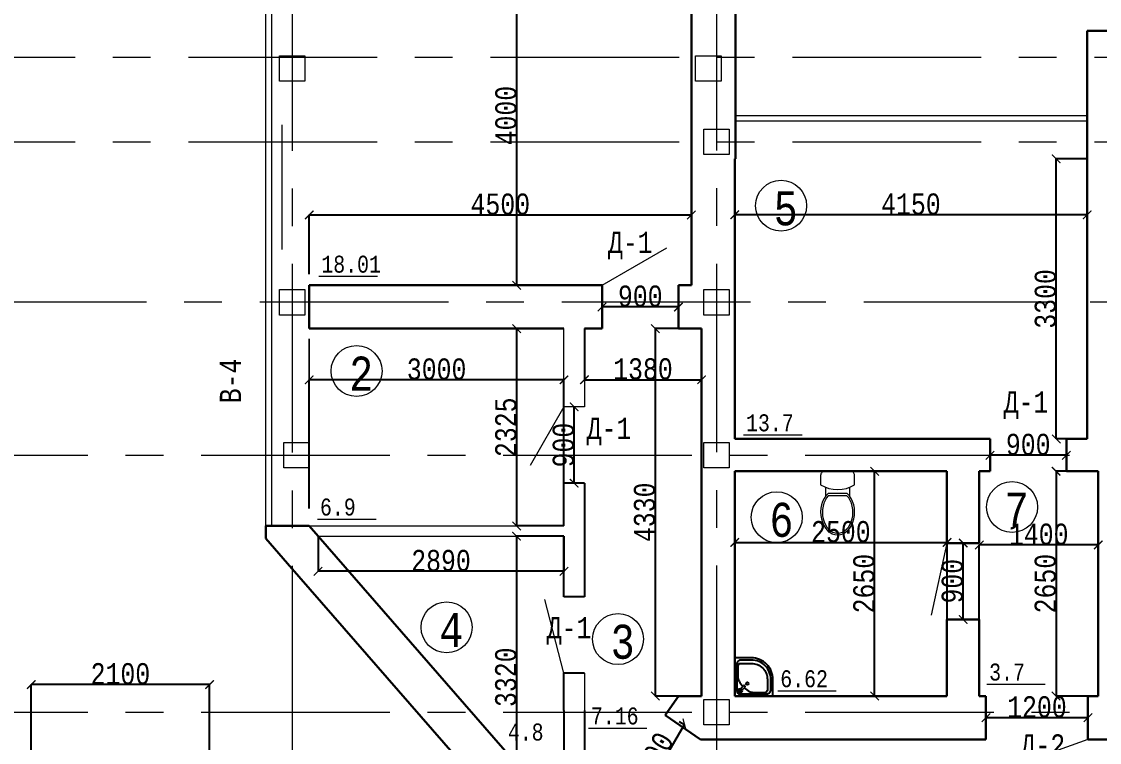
# Model space of a CAD drawing. Header units: millimetres. Extents: x -689206 to 4969298, y -1019800 to 703299.
# Drawn here: x 372481 to 385173, y -617760 to -609266 of the extents above; entities that cross this region are included whole.
import ezdxf

# ---------------------------------------------------------------- set-up
doc = ezdxf.new("R2010")
doc.units = ezdxf.units.MM
doc.linetypes.add('осеваяX2', pattern=[101.6, 63.5, -12.7, 12.7, -12.7])
for name, color, linetype in [('SANTEH', 7, 'Continuous'), ('Сантехника', 7, 'Continuous'), ('четотам', 7, 'Continuous')]:
    doc.layers.add(name, color=color, linetype=linetype)
for name, color, linetype, lineweight in [('WC', 170, 'Continuous', 9), ('несущие', 7, 'Continuous', 30), ('ОКНА', 250, 'Continuous', 20), ('ПЕРЕГОРОДКИ', 252, 'Continuous', 9), ('РАЗМЕРЫ', 7, 'Continuous', 9), ('Слой1', 7, 'Continuous', 30), ('стены', 7, 'Continuous', 20)]:
    doc.layers.add(name, color=color, linetype=linetype, lineweight=lineweight)
doc.styles.add('Аннотативный', font='isocteur.ttf', dxfattribs={"width": 0.7, "height": 250})
doc.dimstyles.new('Аннотативный', dxfattribs={"dimscale": 0, "dimtxt": 250, "dimasz": 100, "dimexe": 1.25, "dimexo": 0.625, "dimtad": 1, "dimdec": 0, "dimtxsty": 'Аннотативный', "dimblk": 'ARCHTICK', "dimcen": 2.5, "dimadec": 0, "dimazin": 0, "dimtfac": 1, "dimtdec": 0, "dimtmove": 0, "dimatfit": 3, "dimfxl": 1, "dimarcsym": 0})

# ---------------------------------------------------------------- blocks, each defined once
blk = doc.blocks.new('_ArchTick')
at = {"color": 0, "linetype": 'ByBlock', "const_width": 0.15}
blk.add_lwpolyline([(-0.5, -0.5), (0.5, 0.5)], dxfattribs=at)
blk = doc.blocks.new('*D3693')
at = {"layer": 'Defpoints', "color": 0, "lineweight": 9, "transparency": 16777216}
for p in [(384664, -610884), (385028, -610884), (385028, -614184)]:
    blk.add_point(p, dxfattribs=at)
at = {"layer": 'стены', "color": 0, "lineweight": -2, "transparency": 16777216}
for p, q in [((385027, -610884), (384662, -610884)), ((384664, -614184), (384664, -610884)), ((385027, -614184), (384662, -614184))]:
    blk.add_line(p, q, dxfattribs=at)
at = {"layer": 'стены', "color": 0, "lineweight": -2, "transparency": 16777216, "xscale": 100, "yscale": 100, "zscale": 100}
for p, rotation in [((384664, -610884), 90), ((384664, -614184), 270)]:
    blk.add_blockref('_ArchTick', p, dxfattribs=dict(at, rotation=rotation))
at = {"layer": 'стены', "color": 0, "lineweight": 5, "transparency": 16777216, "insert": (384538, -612534), "char_height": 250, "attachment_point": 5, "rotation": 90, "style": 'Аннотативный'}
blk.add_mtext('3300', dxfattribs=at)
blk = doc.blocks.new('*D3694')
at = {"layer": 'Defpoints', "color": 0, "lineweight": 0, "transparency": 16777216}
for p in [(380878, -610884), (385028, -610884), (380878, -611543)]:
    blk.add_point(p, dxfattribs=at)
at = {"layer": 'стены', "color": 0, "lineweight": -2, "transparency": 16777216}
for p, q in [((380878, -610884), (380878, -611545)), ((385028, -610884), (385028, -611545)), ((385028, -611543), (380878, -611543))]:
    blk.add_line(p, q, dxfattribs=at)
at = {"layer": 'стены', "color": 0, "lineweight": -2, "transparency": 16777216, "xscale": 100, "yscale": 100, "zscale": 100, "rotation": 180}
blk.add_blockref('_ArchTick', (380878, -611543), dxfattribs=at)
at = {"layer": 'стены', "color": 0, "lineweight": -2, "transparency": 16777216, "xscale": 100, "yscale": 100, "zscale": 100}
blk.add_blockref('_ArchTick', (385028, -611543), dxfattribs=at)
at = {"layer": 'стены', "color": 0, "lineweight": 5, "transparency": 16777216, "insert": (382953, -611418), "char_height": 250, "attachment_point": 5, "style": 'Аннотативный'}
blk.add_mtext('4150', dxfattribs=at)
blk = doc.blocks.new('*D3697')
at = {"layer": 'Defpoints', "color": 0, "lineweight": 0, "transparency": 16777216}
for p in [(383758, -615433), (383758, -616564), (385158, -616564)]:
    blk.add_point(p, dxfattribs=at)
at = {"layer": 'стены', "color": 0, "lineweight": -2, "transparency": 16777216}
for p, q in [((383758, -616563), (383758, -615432)), ((385158, -615433), (383758, -615433)), ((385158, -616563), (385158, -615432))]:
    blk.add_line(p, q, dxfattribs=at)
at = {"layer": 'стены', "color": 0, "lineweight": -2, "transparency": 16777216, "xscale": 100, "yscale": 100, "zscale": 100, "rotation": 180}
blk.add_blockref('_ArchTick', (383758, -615433), dxfattribs=at)
at = {"layer": 'стены', "color": 0, "lineweight": -2, "transparency": 16777216, "xscale": 100, "yscale": 100, "zscale": 100}
blk.add_blockref('_ArchTick', (385158, -615433), dxfattribs=at)
at = {"layer": 'стены', "color": 0, "lineweight": 5, "transparency": 16777216, "insert": (384458, -615308), "char_height": 250, "attachment_point": 5, "style": 'Аннотативный'}
blk.add_mtext('1400', dxfattribs=at)
blk = doc.blocks.new('*D3616')
at = {"layer": 'Defpoints', "color": 0, "lineweight": 0, "transparency": 16777216}
for p in [(378312, -608374), (378412, -608374), (378412, -612374)]:
    blk.add_point(p, dxfattribs=at)
at = {"layer": 'РАЗМЕРЫ', "color": 0, "lineweight": -2, "transparency": 16777216}
for p, q in [((378412, -608374), (378311, -608374)), ((378312, -612374), (378312, -608374)), ((378412, -612374), (378311, -612374))]:
    blk.add_line(p, q, dxfattribs=at)
at = {"layer": 'РАЗМЕРЫ', "color": 0, "lineweight": -2, "transparency": 16777216, "xscale": 100, "yscale": 100, "zscale": 100}
for p, rotation in [((378312, -608374), 90), ((378312, -612374), 270)]:
    blk.add_blockref('_ArchTick', p, dxfattribs=dict(at, rotation=rotation))
at = {"layer": 'РАЗМЕРЫ', "color": 0, "lineweight": 5, "transparency": 16777216, "insert": (378186, -610374), "char_height": 250, "attachment_point": 5, "rotation": 90, "style": 'Аннотативный'}
blk.add_mtext('4000', dxfattribs=at)
blk = doc.blocks.new('*D3617')
at = {"layer": 'Defpoints', "color": 0, "lineweight": 9, "transparency": 16777216}
for p in [(380368, -611545), (375868, -612242), (380368, -612374)]:
    blk.add_point(p, dxfattribs=at)
at = {"layer": 'РАЗМЕРЫ', "color": 0, "lineweight": -2, "transparency": 16777216}
for p, q in [((375868, -612242), (375868, -611543)), ((375868, -611545), (380368, -611545)), ((380368, -612373), (380368, -611543))]:
    blk.add_line(p, q, dxfattribs=at)
at = {"layer": 'РАЗМЕРЫ', "color": 0, "lineweight": -2, "transparency": 16777216, "xscale": 100, "yscale": 100, "zscale": 100, "rotation": 180}
blk.add_blockref('_ArchTick', (375868, -611545), dxfattribs=at)
at = {"layer": 'РАЗМЕРЫ', "color": 0, "lineweight": -2, "transparency": 16777216, "xscale": 100, "yscale": 100, "zscale": 100}
blk.add_blockref('_ArchTick', (380368, -611545), dxfattribs=at)
at = {"layer": 'РАЗМЕРЫ', "color": 0, "lineweight": 5, "transparency": 16777216, "insert": (378118, -611419), "char_height": 250, "attachment_point": 5, "style": 'Аннотативный'}
blk.add_mtext('4500', dxfattribs=at)
blk = doc.blocks.new('*D3608')
at = {"layer": 'Defpoints', "color": 0, "lineweight": 0, "transparency": 16777216}
for p in [(383378, -615403), (380878, -617213), (383378, -617213)]:
    blk.add_point(p, dxfattribs=at)
at = {"layer": 'ПЕРЕГОРОДКИ', "color": 0, "lineweight": -2, "transparency": 16777216}
for p, q in [((380878, -617212), (380878, -615402)), ((380878, -615403), (383378, -615403)), ((383378, -617212), (383378, -615402))]:
    blk.add_line(p, q, dxfattribs=at)
at = {"layer": 'ПЕРЕГОРОДКИ', "color": 0, "lineweight": -2, "transparency": 16777216, "xscale": 100, "yscale": 100, "zscale": 100, "rotation": 180}
blk.add_blockref('_ArchTick', (380878, -615403), dxfattribs=at)
at = {"layer": 'ПЕРЕГОРОДКИ', "color": 0, "lineweight": -2, "transparency": 16777216, "xscale": 100, "yscale": 100, "zscale": 100}
blk.add_blockref('_ArchTick', (383378, -615403), dxfattribs=at)
at = {"layer": 'ПЕРЕГОРОДКИ', "color": 0, "lineweight": 5, "transparency": 16777216, "insert": (382128, -615278), "char_height": 250, "attachment_point": 5, "style": 'Аннотативный'}
blk.add_mtext('2500', dxfattribs=at)
blk = doc.blocks.new('*D3635')
at = {"layer": 'Defpoints', "color": 0, "linetype": 'ByBlock', "lineweight": 0, "transparency": 16777216}
for p in [(383884, -614376), (383884, -614376), (384784, -614376)]:
    blk.add_point(p, dxfattribs=at)
at = {"layer": 'РАЗМЕРЫ', "color": 0, "linetype": 'ByBlock', "lineweight": -2, "transparency": 16777216}
for p, q in [((383884, -614375), (383884, -614374)), ((384784, -614376), (383884, -614376)), ((384784, -614375), (384784, -614374))]:
    blk.add_line(p, q, dxfattribs=at)
at = {"layer": 'РАЗМЕРЫ', "color": 0, "linetype": 'ByBlock', "lineweight": -2, "transparency": 16777216, "xscale": 100, "yscale": 100, "zscale": 100, "rotation": 180}
blk.add_blockref('_ArchTick', (383884, -614376), dxfattribs=at)
at = {"layer": 'РАЗМЕРЫ', "color": 0, "linetype": 'ByBlock', "lineweight": -2, "transparency": 16777216, "xscale": 100, "yscale": 100, "zscale": 100}
blk.add_blockref('_ArchTick', (384784, -614376), dxfattribs=at)
at = {"layer": 'РАЗМЕРЫ', "color": 0, "linetype": 'ByBlock', "lineweight": 5, "transparency": 16777216, "insert": (384334, -614250), "char_height": 250, "attachment_point": 5, "style": 'Аннотативный'}
blk.add_mtext('900', dxfattribs=at)
blk = doc.blocks.new('*D3636')
at = {"layer": 'Defpoints', "color": 0, "linetype": 'ByBlock', "lineweight": 0, "transparency": 16777216}
for p in [(383837, -617403), (383837, -617468), (385037, -617468)]:
    blk.add_point(p, dxfattribs=at)
at = {"layer": 'РАЗМЕРЫ', "color": 0, "linetype": 'ByBlock', "lineweight": -2, "transparency": 16777216}
for p, q in [((383837, -617404), (383837, -617469)), ((385037, -617468), (383837, -617468)), ((385037, -617467), (385037, -617467))]:
    blk.add_line(p, q, dxfattribs=at)
at = {"layer": 'РАЗМЕРЫ', "color": 0, "linetype": 'ByBlock', "lineweight": -2, "transparency": 16777216, "xscale": 100, "yscale": 100, "zscale": 100, "rotation": 180}
blk.add_blockref('_ArchTick', (383837, -617468), dxfattribs=at)
at = {"layer": 'РАЗМЕРЫ', "color": 0, "linetype": 'ByBlock', "lineweight": -2, "transparency": 16777216, "xscale": 100, "yscale": 100, "zscale": 100}
blk.add_blockref('_ArchTick', (385037, -617468), dxfattribs=at)
at = {"layer": 'РАЗМЕРЫ', "color": 0, "linetype": 'ByBlock', "lineweight": 5, "transparency": 16777216, "insert": (384437, -617342), "char_height": 250, "attachment_point": 5, "style": 'Аннотативный'}
blk.add_mtext('1200', dxfattribs=at)
blk = doc.blocks.new('*D3645')
at = {"layer": 'Defpoints', "color": 0, "linetype": 'ByBlock', "lineweight": 0, "transparency": 16777216}
for p in [(379316, -612629), (379316, -612629), (380216, -612629)]:
    blk.add_point(p, dxfattribs=at)
at = {"layer": 'РАЗМЕРЫ', "color": 0, "linetype": 'ByBlock', "lineweight": -2, "transparency": 16777216}
for p, q in [((379316, -612628), (379316, -612627)), ((380216, -612629), (379316, -612629)), ((380216, -612628), (380216, -612627))]:
    blk.add_line(p, q, dxfattribs=at)
at = {"layer": 'РАЗМЕРЫ', "color": 0, "linetype": 'ByBlock', "lineweight": -2, "transparency": 16777216, "xscale": 100, "yscale": 100, "zscale": 100, "rotation": 180}
blk.add_blockref('_ArchTick', (379316, -612629), dxfattribs=at)
at = {"layer": 'РАЗМЕРЫ', "color": 0, "linetype": 'ByBlock', "lineweight": -2, "transparency": 16777216, "xscale": 100, "yscale": 100, "zscale": 100}
blk.add_blockref('_ArchTick', (380216, -612629), dxfattribs=at)
at = {"layer": 'РАЗМЕРЫ', "color": 0, "linetype": 'ByBlock', "lineweight": 5, "transparency": 16777216, "insert": (379766, -612503), "char_height": 250, "attachment_point": 5, "style": 'Аннотативный'}
blk.add_mtext('900', dxfattribs=at)
blk = doc.blocks.new('*D3646')
at = {"layer": 'Defpoints', "color": 0, "linetype": 'ByBlock', "lineweight": 0, "transparency": 16777216}
for p in [(378988, -613806), (378988, -613806), (378988, -614706)]:
    blk.add_point(p, dxfattribs=at)
at = {"layer": 'РАЗМЕРЫ', "color": 0, "linetype": 'ByBlock', "lineweight": -2, "transparency": 16777216}
for p, q in [((378988, -613806), (378989, -613806)), ((378988, -614706), (378988, -613806)), ((378988, -614706), (378989, -614706))]:
    blk.add_line(p, q, dxfattribs=at)
at = {"layer": 'РАЗМЕРЫ', "color": 0, "linetype": 'ByBlock', "lineweight": -2, "transparency": 16777216, "xscale": 100, "yscale": 100, "zscale": 100}
for p, rotation in [((378988, -613806), 90), ((378988, -614706), 270)]:
    blk.add_blockref('_ArchTick', p, dxfattribs=dict(at, rotation=rotation))
at = {"layer": 'РАЗМЕРЫ', "color": 0, "linetype": 'ByBlock', "lineweight": 5, "transparency": 16777216, "insert": (378862, -614256), "char_height": 250, "attachment_point": 5, "rotation": 90, "style": 'Аннотативный'}
blk.add_mtext('900', dxfattribs=at)
blk = doc.blocks.new('*D3671')
at = {"layer": 'Defpoints', "color": 0, "linetype": 'ByBlock', "lineweight": 0, "transparency": 16777216}
for p in [(385158, -614564), (384662, -617213), (385158, -617213)]:
    blk.add_point(p, dxfattribs=at)
at = {"layer": 'РАЗМЕРЫ', "color": 0, "linetype": 'ByBlock', "lineweight": -2, "transparency": 16777216}
for p, q in [((385157, -614564), (384661, -614564)), ((384662, -614564), (384662, -617213)), ((385157, -617213), (384661, -617213))]:
    blk.add_line(p, q, dxfattribs=at)
at = {"layer": 'РАЗМЕРЫ', "color": 0, "linetype": 'ByBlock', "lineweight": -2, "transparency": 16777216, "xscale": 100, "yscale": 100, "zscale": 100}
for p, rotation in [((384662, -614564), 90), ((384662, -617213), 270)]:
    blk.add_blockref('_ArchTick', p, dxfattribs=dict(at, rotation=rotation))
at = {"layer": 'РАЗМЕРЫ', "color": 0, "linetype": 'ByBlock', "lineweight": 5, "transparency": 16777216, "insert": (384537, -615888), "char_height": 250, "attachment_point": 5, "rotation": 90, "style": 'Аннотативный'}
blk.add_mtext('2650', dxfattribs=at)
blk = doc.blocks.new('*D3603')
at = {"layer": 'Defpoints', "color": 0, "linetype": 'ByBlock', "lineweight": 0, "transparency": 16777216}
for p in [(383568, -615410), (383568, -615410), (383568, -616310)]:
    blk.add_point(p, dxfattribs=at)
at = {"layer": 'РАЗМЕРЫ', "color": 0, "linetype": 'ByBlock', "lineweight": -2, "transparency": 16777216}
for p, q in [((383568, -616310), (383568, -615410)), ((383569, -615410), (383569, -615410)), ((383569, -616310), (383569, -616310))]:
    blk.add_line(p, q, dxfattribs=at)
at = {"layer": 'РАЗМЕРЫ', "color": 0, "linetype": 'ByBlock', "lineweight": -2, "transparency": 16777216, "xscale": 100, "yscale": 100, "zscale": 100}
for p, rotation in [((383568, -615410), 90), ((383568, -616310), 270)]:
    blk.add_blockref('_ArchTick', p, dxfattribs=dict(at, rotation=rotation))
at = {"layer": 'РАЗМЕРЫ', "color": 0, "linetype": 'ByBlock', "lineweight": 5, "transparency": 16777216, "insert": (383442, -615860), "char_height": 250, "attachment_point": 5, "rotation": 90, "style": 'Аннотативный'}
blk.add_mtext('900', dxfattribs=at)
blk = doc.blocks.new('*D3604')
at = {"layer": 'Defpoints', "color": 0, "linetype": 'ByBlock', "lineweight": 0, "transparency": 16777216}
for p in [(378311, -612884), (378868, -612884), (378868, -615209)]:
    blk.add_point(p, dxfattribs=at)
at = {"layer": 'РАЗМЕРЫ', "color": 0, "linetype": 'ByBlock', "lineweight": -2, "transparency": 16777216}
for p, q in [((378867, -612884), (378309, -612884)), ((378311, -615209), (378311, -612884)), ((378867, -615209), (378309, -615209))]:
    blk.add_line(p, q, dxfattribs=at)
at = {"layer": 'РАЗМЕРЫ', "color": 0, "linetype": 'ByBlock', "lineweight": -2, "transparency": 16777216, "xscale": 100, "yscale": 100, "zscale": 100}
for p, rotation in [((378311, -612884), 90), ((378311, -615209), 270)]:
    blk.add_blockref('_ArchTick', p, dxfattribs=dict(at, rotation=rotation))
at = {"layer": 'РАЗМЕРЫ', "color": 0, "linetype": 'ByBlock', "lineweight": 5, "transparency": 16777216, "insert": (378185, -614046), "char_height": 250, "attachment_point": 5, "rotation": 90, "style": 'Аннотативный'}
blk.add_mtext('2325', dxfattribs=at)
blk = doc.blocks.new('*D3605')
at = {"layer": 'Defpoints', "color": 0, "linetype": 'ByBlock', "lineweight": 0, "transparency": 16777216}
for p in [(378868, -615329), (378309, -618653), (378868, -618653)]:
    blk.add_point(p, dxfattribs=at)
at = {"layer": 'РАЗМЕРЫ', "color": 0, "linetype": 'ByBlock', "lineweight": -2, "transparency": 16777216}
for p, q in [((378867, -615329), (378308, -615329)), ((378309, -615329), (378309, -618653)), ((378867, -618653), (378308, -618653))]:
    blk.add_line(p, q, dxfattribs=at)
at = {"layer": 'РАЗМЕРЫ', "color": 0, "linetype": 'ByBlock', "lineweight": -2, "transparency": 16777216, "xscale": 100, "yscale": 100, "zscale": 100}
for p, rotation in [((378309, -615329), 90), ((378309, -618653), 270)]:
    blk.add_blockref('_ArchTick', p, dxfattribs=dict(at, rotation=rotation))
at = {"layer": 'РАЗМЕРЫ', "color": 0, "linetype": 'ByBlock', "lineweight": 5, "transparency": 16777216, "insert": (378184, -616991), "char_height": 250, "attachment_point": 5, "rotation": 90, "style": 'Аннотативный'}
blk.add_mtext('3320', dxfattribs=at)
blk = doc.blocks.new('*D3606')
at = {"layer": 'Defpoints', "color": 0, "linetype": 'ByBlock', "lineweight": 0, "transparency": 16777216}
for p in [(375972, -615329), (378868, -615329), (375972, -615743)]:
    blk.add_point(p, dxfattribs=at)
at = {"layer": 'РАЗМЕРЫ', "color": 0, "linetype": 'ByBlock', "lineweight": -2, "transparency": 16777216}
for p, q in [((375972, -615329), (375972, -615745)), ((378868, -615329), (378868, -615745)), ((378868, -615743), (375972, -615743))]:
    blk.add_line(p, q, dxfattribs=at)
at = {"layer": 'РАЗМЕРЫ', "color": 0, "linetype": 'ByBlock', "lineweight": -2, "transparency": 16777216, "xscale": 100, "yscale": 100, "zscale": 100, "rotation": 180}
blk.add_blockref('_ArchTick', (375972, -615743), dxfattribs=at)
at = {"layer": 'РАЗМЕРЫ', "color": 0, "linetype": 'ByBlock', "lineweight": -2, "transparency": 16777216, "xscale": 100, "yscale": 100, "zscale": 100}
blk.add_blockref('_ArchTick', (378868, -615743), dxfattribs=at)
at = {"layer": 'РАЗМЕРЫ', "color": 0, "linetype": 'ByBlock', "lineweight": 5, "transparency": 16777216, "insert": (377420, -615618), "char_height": 250, "attachment_point": 5, "style": 'Аннотативный'}
blk.add_mtext('2890', dxfattribs=at)
blk = doc.blocks.new('*D3659')
at = {"layer": 'Defpoints', "color": 0, "linetype": 'ByBlock', "lineweight": 9, "transparency": 16777216}
for p in [(375868, -613487), (375868, -615004), (378868, -615209)]:
    blk.add_point(p, dxfattribs=at)
at = {"layer": 'РАЗМЕРЫ', "color": 0, "linetype": 'ByBlock', "lineweight": -2, "transparency": 16777216}
for p, q in [((375868, -615003), (375868, -613486)), ((378868, -613487), (375868, -613487)), ((378868, -615208), (378868, -613486))]:
    blk.add_line(p, q, dxfattribs=at)
at = {"layer": 'РАЗМЕРЫ', "color": 0, "linetype": 'ByBlock', "lineweight": -2, "transparency": 16777216, "xscale": 100, "yscale": 100, "zscale": 100, "rotation": 180}
blk.add_blockref('_ArchTick', (375868, -613487), dxfattribs=at)
at = {"layer": 'РАЗМЕРЫ', "color": 0, "linetype": 'ByBlock', "lineweight": -2, "transparency": 16777216, "xscale": 100, "yscale": 100, "zscale": 100}
blk.add_blockref('_ArchTick', (378868, -613487), dxfattribs=at)
at = {"layer": 'РАЗМЕРЫ', "color": 0, "linetype": 'ByBlock', "lineweight": 5, "transparency": 16777216, "insert": (377368, -613362), "char_height": 250, "attachment_point": 5, "style": 'Аннотативный'}
blk.add_mtext('3000', dxfattribs=at)
blk = doc.blocks.new('*D3660')
at = {"layer": 'Defpoints', "color": 0, "linetype": 'ByBlock', "lineweight": 0, "transparency": 16777216}
for p in [(379108, -612884), (380488, -612884), (380488, -613486)]:
    blk.add_point(p, dxfattribs=at)
at = {"layer": 'РАЗМЕРЫ', "color": 0, "linetype": 'ByBlock', "lineweight": -2, "transparency": 16777216}
for p, q in [((379108, -612884), (379108, -613487)), ((380488, -612884), (380488, -613487)), ((379108, -613486), (380488, -613486))]:
    blk.add_line(p, q, dxfattribs=at)
at = {"layer": 'РАЗМЕРЫ', "color": 0, "linetype": 'ByBlock', "lineweight": -2, "transparency": 16777216, "xscale": 100, "yscale": 100, "zscale": 100, "rotation": 180}
blk.add_blockref('_ArchTick', (379108, -613486), dxfattribs=at)
at = {"layer": 'РАЗМЕРЫ', "color": 0, "linetype": 'ByBlock', "lineweight": -2, "transparency": 16777216, "xscale": 100, "yscale": 100, "zscale": 100}
blk.add_blockref('_ArchTick', (380488, -613486), dxfattribs=at)
at = {"layer": 'РАЗМЕРЫ', "color": 0, "linetype": 'ByBlock', "lineweight": 5, "transparency": 16777216, "insert": (379798, -613360), "char_height": 250, "attachment_point": 5, "style": 'Аннотативный'}
blk.add_mtext('1380', dxfattribs=at)
blk = doc.blocks.new('*D3661')
at = {"layer": 'Defpoints', "color": 0, "linetype": 'ByBlock', "lineweight": 0, "transparency": 16777216}
for p in [(379944, -612884), (380488, -612884), (380488, -617213)]:
    blk.add_point(p, dxfattribs=at)
at = {"layer": 'РАЗМЕРЫ', "color": 0, "linetype": 'ByBlock', "lineweight": -2, "transparency": 16777216}
for p, q in [((380487, -612884), (379943, -612884)), ((379944, -617213), (379944, -612884)), ((380487, -617213), (379943, -617213))]:
    blk.add_line(p, q, dxfattribs=at)
at = {"layer": 'РАЗМЕРЫ', "color": 0, "linetype": 'ByBlock', "lineweight": -2, "transparency": 16777216, "xscale": 100, "yscale": 100, "zscale": 100}
for p, rotation in [((379944, -612884), 90), ((379944, -617213), 270)]:
    blk.add_blockref('_ArchTick', p, dxfattribs=dict(at, rotation=rotation))
at = {"layer": 'РАЗМЕРЫ', "color": 0, "linetype": 'ByBlock', "lineweight": 5, "transparency": 16777216, "insert": (379818, -615048), "char_height": 250, "attachment_point": 5, "rotation": 90, "style": 'Аннотативный'}
blk.add_mtext('4330', dxfattribs=at)
blk = doc.blocks.new('*D3754')
at = {"layer": 'Defpoints', "color": 0, "linetype": 'ByBlock', "lineweight": 0, "ltscale": 35, "transparency": 16777216}
for p in [(380226, -617511), (380287, -617547), (379655, -618500)]:
    blk.add_point(p, dxfattribs=at)
at = {"layer": 'РАЗМЕРЫ', "color": 0, "linetype": 'ByBlock', "lineweight": -2, "ltscale": 35, "transparency": 16777216}
for p, q in [((379716, -618535), (380287, -617547)), ((380226, -617512), (380288, -617548)), ((379655, -618500), (379718, -618536))]:
    blk.add_line(p, q, dxfattribs=at)
at = {"layer": 'РАЗМЕРЫ', "color": 0, "linetype": 'ByBlock', "lineweight": -2, "ltscale": 35, "transparency": 16777216, "xscale": 100, "yscale": 100, "zscale": 100}
for p, rotation in [((380287, -617547), 59.99999999999688), ((379716, -618535), 239.9999999999969)]:
    blk.add_blockref('_ArchTick', p, dxfattribs=dict(at, rotation=rotation))
at = {"layer": 'РАЗМЕРЫ', "color": 0, "linetype": 'ByBlock', "lineweight": 5, "ltscale": 35, "transparency": 16777216, "insert": (379893, -617978), "char_height": 250, "attachment_point": 5, "rotation": 60, "style": 'Аннотативный'}
blk.add_mtext('1200', dxfattribs=at)
blk = doc.blocks.new('*D3786')
at = {"layer": 'Defpoints', "color": 0, "lineweight": 0, "ltscale": 35, "transparency": 16777216}
for p in [(372595, -617078), (372595, -619076), (374695, -619076)]:
    blk.add_point(p, dxfattribs=at)
at = {"layer": 'РАЗМЕРЫ', "color": 0, "lineweight": -2, "ltscale": 35, "transparency": 16777216}
for p, q in [((372595, -619075), (372595, -617077)), ((374695, -617078), (372595, -617078)), ((374695, -619075), (374695, -617077))]:
    blk.add_line(p, q, dxfattribs=at)
at = {"layer": 'РАЗМЕРЫ', "color": 0, "lineweight": -2, "ltscale": 35, "transparency": 16777216, "xscale": 100, "yscale": 100, "zscale": 100, "rotation": 180}
blk.add_blockref('_ArchTick', (372595, -617078), dxfattribs=at)
at = {"layer": 'РАЗМЕРЫ', "color": 0, "lineweight": -2, "ltscale": 35, "transparency": 16777216, "xscale": 100, "yscale": 100, "zscale": 100}
blk.add_blockref('_ArchTick', (374695, -617078), dxfattribs=at)
at = {"layer": 'РАЗМЕРЫ', "color": 0, "lineweight": 0, "ltscale": 35, "transparency": 16777216, "insert": (373645, -616952), "char_height": 250, "attachment_point": 5, "style": 'Аннотативный'}
blk.add_mtext('2100', dxfattribs=at)
blk = doc.blocks.new('unitaz')
at = {"ltscale": 150}
for p, q in [((296, 142), (190, 142)), ((293, -140), (191, -140))]:
    blk.add_line(p, q, dxfattribs=at)
for p, q in [((263, 113), (263, -113)), ((289, 110), (289, -110))]:
    blk.add_line(p, q)
blk.add_lwpolyline([(161, 200), (50, 200, 0.414214), (0, 150), (0, -150, 0.414214), (50, -200), (161, -200)], format="xyb", dxfattribs=at)
blk.add_arc((-169, 0), 386, 328.7677, 31.2026, dxfattribs=at)
for major_axis, ratio, start_param, end_param in [((266, 0), 0.753407, 3.739816, 8.826911), ((245, 0), 0.734694, 3.796966, 8.769752)]:
    blk.add_ellipse((484, 0), major_axis=major_axis, ratio=ratio, start_param=start_param, end_param=end_param, dxfattribs=at)
blk = doc.blocks.new('*D5839')
at = {"layer": 'Defpoints', "color": 0, "lineweight": 5, "ltscale": 35, "transparency": 16777216}
for p in [(382526, -614564), (383378, -614564), (383378, -617213)]:
    blk.add_point(p, dxfattribs=at)
at = {"layer": 'РАЗМЕРЫ', "color": 0, "lineweight": -2, "ltscale": 35, "transparency": 16777216}
for p, q in [((383377, -614564), (382525, -614564)), ((382526, -617213), (382526, -614564)), ((383377, -617213), (382525, -617213))]:
    blk.add_line(p, q, dxfattribs=at)
at = {"layer": 'РАЗМЕРЫ', "color": 0, "lineweight": -2, "ltscale": 35, "transparency": 16777216, "xscale": 100, "yscale": 100, "zscale": 100}
for p, rotation in [((382526, -614564), 90), ((382526, -617213), 270)]:
    blk.add_blockref('_ArchTick', p, dxfattribs=dict(at, rotation=rotation))
at = {"layer": 'РАЗМЕРЫ', "color": 0, "lineweight": 5, "ltscale": 35, "transparency": 16777216, "insert": (382401, -615888), "char_height": 250, "attachment_point": 5, "rotation": 90, "style": 'Аннотативный'}
blk.add_mtext('2650', dxfattribs=at)
blk = doc.blocks.new('s_23')
at = {"layer": 'SANTEH'}
for p, q in [((-122, 118), (-120, 120)), ((-86, 68), (-122, 104)), ((-118, 122), (-120, 120)), ((-68, 86), (-104, 122)), ((-56, 38), (-57, 39)), ((-42, 38), (-40, 40)), ((-38, 42), (-40, 40)), ((-38, 56), (-39, 57))]:
    blk.add_line(p, q, dxfattribs=at)
for points in [[(0, 0), (0, 450), (-197, 450, 0.414214), (-450, 197), (-450, 0)], [(-425, 75, 0.414214), (-375, 25), (-60, 25, 0.414214), (-25, 60), (-25, 375, 0.414214), (-75, 425), (-197, 425, 0.414214), (-425, 197)]]:
    blk.add_lwpolyline(points, format="xyb", close=True, dxfattribs=at)
blk.add_lwpolyline([(-175, 53, -0.127167), (-224, 40), (-350, 40, -0.414214), (-385, 75), (-385, 196, -0.414214), (-196, 385), (-75, 385, -0.414214), (-40, 350), (-40, 224, -0.127167), (-53, 175)], format="xyb", dxfattribs=at)
for centre, radius in [((-148, 148), 14), ((-63, 63), 24), ((-63, 63), 14)]:
    blk.add_circle(centre, radius, dxfattribs=at)
for centre, radius, start, end in [((-328, 328), 315, 317.3246, 331.011), ((-328, 328), 315, 298.989, 312.6754), ((-115, 111), 10, 135, 225), ((-111, 115), 10, 45, 135), ((-49, 45), 10, 225, 315), ((-45, 49), 10, 315, 45)]:
    blk.add_arc(centre, radius, start, end, dxfattribs=at)

msp = doc.modelspace()

# ---------------------------------------------------------------- linework, layer by layer
at = {"layer": 'несущие', "color": 0}
for p, q in [((383377.9, -616563.6), (383377.9, -617213.1)), ((383757.9, -616563.6), (383757.9, -617213.1)), ((385157.9, -616563.6), (385157.9, -617213.1)), ((380392.5, -617213.1), (380487.9, -617213.1)), ((380877.9, -617213.1), (383377.9, -617213.1)), ((383757.9, -617213.1), (383836.7, -617213.1)), ((383836.7, -617213.1), (383836.7, -617723.1)), ((385036.7, -617213.1), (385157.9, -617213.1)), ((380475.2, -617723.1), (383836.7, -617723.1)), ((385036.7, -617723.1), (385666.4, -617723.1))]:
    msp.add_line(p, q, dxfattribs=at)
at = {"layer": 'ОКНА', "color": 0, "lineweight": 13}
msp.add_line((375867.9, -613004), (375867.9, -614174), dxfattribs=at)
at = {"layer": 'РАЗМЕРЫ', "linetype": 'осеваяX2', "lineweight": 5, "ltscale": 35}
for p, q in [((380664, -605006.7), (380664, -654848)), ((423735.2, -612573.6), (356665.2, -612573.6))]:
    msp.add_line(p, q, dxfattribs=at)
at = {"layer": 'РАЗМЕРЫ', "lineweight": 13}
for p, q in [((375357.9, -611893.1), (375357.9, -607865.7)), ((375426.3, -615208.7), (375426.3, -607935.7)), ((375547.9, -611953.1), (375547.9, -610482.6)), ((380885.9, -610373.7), (385027.9, -610373.7)), ((380885.9, -610435.1), (385027.9, -610435.1)), ((375357.9, -615208.7), (375357.9, -611893.1))]:
    msp.add_line(p, q, dxfattribs=at)
at = {"layer": 'РАЗМЕРЫ'}
for p, q in [((375981.7, -612267.2), (376670.9, -612267.2)), ((375867.9, -614073.6), (375867.9, -613004)), ((380982.2, -614136.5), (381671.4, -614136.5)), ((375965.8, -615128.7), (376655, -615128.7)), ((383845, -617072.9), (384534.2, -617072.9)), ((381385.5, -617151.8), (382074.7, -617151.8)), ((379155.8, -617590.4), (379845, -617590.4))]:
    msp.add_line(p, q, dxfattribs=at)
at = {"layer": 'РАЗМЕРЫ', "lineweight": 30}
for p, q in [((375357.9, -615357.6), (375357.9, -615208.7)), ((375612.9, -615650.4), (375357.9, -615357.6))]:
    msp.add_line(p, q, dxfattribs=at)
at = {"layer": 'РАЗМЕРЫ', "linetype": 'ByBlock', "lineweight": 13}
for p, q in [((375867.9, -615208.7), (378867.9, -615208.7)), ((375972.4, -615328.7), (378867.9, -615328.7))]:
    msp.add_line(p, q, dxfattribs=at)
at = {"layer": 'РАЗМЕРЫ', "linetype": 'ByBlock', "lineweight": 30, "ltscale": 35}
for p, q in [((375972.4, -615328.7), (375867.9, -615208.7)), ((380060.6, -617437), (380215, -617213.1)), ((380215, -617213.1), (380392.5, -617213.1)), ((380475.2, -617723.1), (380060.6, -617437))]:
    msp.add_line(p, q, dxfattribs=at)
at = {"layer": 'РАЗМЕРЫ', "linetype": 'ByBlock', "lineweight": 9}
for p, q in [((383377.9, -615410.3), (383190.3, -616258.2)), ((378867.9, -616945.1), (378642.2, -616074.9))]:
    msp.add_line(p, q, dxfattribs=at)
at = {"layer": 'РАЗМЕРЫ', "linetype": 'ByBlock', "lineweight": 30}
for p, q in [((383757.9, -615410.3), (383377.9, -615410.3)), ((383377.9, -616310.3), (383757.9, -616310.3))]:
    msp.add_line(p, q, dxfattribs=at)
at = {"layer": 'РАЗМЕРЫ', "linetype": 'ByBlock', "lineweight": 25}
for p, q in [((379107.9, -616045.1), (378867.9, -616045.1)), ((379107.9, -616945.1), (378867.9, -616945.1))]:
    msp.add_line(p, q, dxfattribs=at)
at = {"layer": 'Слой1', "lineweight": 30}
msp.add_line((375357.9, -615208.7), (375867.9, -615208.7), dxfattribs=at)
at = {"layer": 'стены', "linetype": 'осеваяX2', "lineweight": 5, "ltscale": 35}
for p, q in [((375667.9, -605010.3), (375667.9, -654848)), ((356665.2, -609683.6), (423867.9, -609683.6)), ((356665.2, -610683.6), (423867.9, -610683.6)), ((356815.2, -614375.7), (423867.9, -614375.7)), ((356815.2, -617403.1), (423867.9, -617403.1))]:
    msp.add_line(p, q, dxfattribs=at)
at = {"layer": 'стены', "lineweight": 30}
for p, q in [((380367.9, -607865.7), (380367.9, -612373.6)), ((380885.9, -607865.7), (380885.9, -610883.6)), ((385027.9, -609373.6), (385027.9, -610883.6)), ((385027.9, -609373.6), (385537.9, -609373.6)), ((380877.9, -614183.6), (380877.9, -610883.6)), ((385027.9, -610883.6), (385027.9, -614183.6)), ((379316, -612373.6), (375867.9, -612373.6)), ((375867.9, -612883.6), (375867.9, -612373.6)), ((379316, -612883.6), (379316, -612373.6)), ((380367.9, -612373.6), (380216, -612373.6)), ((380216, -612883.6), (380216, -612373.6)), ((375867.9, -612883.6), (378867.9, -612883.6)), ((379316, -612883.6), (379107.9, -612883.6)), ((380487.9, -612883.6), (380216, -612883.6)), ((380487.9, -617213.1), (380487.9, -612883.6)), ((383884.4, -614183.6), (380877.9, -614183.6)), ((383884.4, -614563.6), (383884.4, -614183.6)), ((384877.9, -614183.6), (384784.4, -614183.6)), ((384784.4, -614183.6), (384784.4, -614563.6)), ((384877.9, -614183.6), (385027.9, -614183.6)), ((380877.9, -617213.1), (380877.9, -614563.6)), ((383377.9, -614563.6), (380877.9, -614563.6)), ((380877.9, -614563.6), (383005.9, -614563.6)), ((383377.9, -615410.3), (383377.9, -614563.6)), ((383884.4, -614563.6), (383757.9, -614563.6)), ((383757.9, -615410.3), (383757.9, -614563.6)), ((383757.9, -614563.6), (383757.9, -615410.3)), ((383757.9, -614563.6), (383884.4, -614563.6)), ((385157.9, -614563.6), (384784.4, -614563.6)), ((384784.4, -614563.6), (385157.9, -614563.6)), ((385157.9, -614563.6), (385157.9, -616563.6)), ((375972.4, -615328.7), (379111.4, -618932.7)), ((375612.9, -615650.4), (378913.4, -619439.8)), ((383377.9, -616563.6), (383377.9, -616310.3)), ((383757.9, -616563.6), (383757.9, -616310.3)), ((385036.7, -617723.1), (385036.7, -617213.1))]:
    msp.add_line(p, q, dxfattribs=at)
at = {"layer": 'стены', "lineweight": 9}
for p, q in [((379316, -612373.6), (380079.6, -611932.8)), ((378867.9, -613806.5), (378469.8, -614496)), ((385036.7, -617723.1), (383931.9, -618119.8))]:
    msp.add_line(p, q, dxfattribs=at)
at = {"layer": 'стены'}
for p, q in [((378867.9, -612883.6), (378505.9, -612883.6)), ((378867.9, -613806.5), (378867.9, -612883.6)), ((379107.9, -612883.6), (379316, -612883.6)), ((379107.9, -612883.6), (379107.9, -613806.5)), ((380216, -612883.6), (380375.9, -612883.6)), ((379107.9, -613806.5), (378867.9, -613806.5)), ((380877.9, -614563.6), (380877.9, -614714.9)), ((378867.9, -615208.7), (378867.9, -614706.5)), ((380877.9, -615614.9), (380877.9, -617213.1)), ((379107.9, -616945.1), (379107.9, -617383.6))]:
    msp.add_line(p, q, dxfattribs=at)
at = {"layer": 'стены', "lineweight": 25}
for p, q in [((379107.9, -614706.5), (378867.9, -614706.5)), ((379107.9, -614706.5), (379107.9, -616045.1)), ((378867.9, -616045.1), (378867.9, -615328.7)), ((378867.9, -617383.6), (378867.9, -616945.1)), ((378867.9, -617383.6), (378867.9, -618648.5)), ((379107.9, -617383.6), (379107.9, -618929.7))]:
    msp.add_line(p, q, dxfattribs=at)
at = {"layer": 'стены', "lineweight": 20}
for points in [[(375517.9, -609669.3), (375817.9, -609669.3), (375817.9, -609969.3), (375517.9, -609969.3)], [(380417.2, -609669.3), (380717.2, -609669.3), (380717.2, -609969.3), (380417.2, -609969.3)], [(380514, -610533.6), (380814, -610533.6), (380814, -610833.6), (380514, -610833.6)], [(375517.9, -612423.6), (375817.9, -612423.6), (375817.9, -612723.6), (375517.9, -612723.6)], [(380514, -612423.6), (380814, -612423.6), (380814, -612723.6), (380514, -612723.6)], [(375567.9, -614225.7), (375867.9, -614225.7), (375867.9, -614525.7), (375567.9, -614525.7)], [(380514, -614225.7), (380814, -614225.7), (380814, -614525.7), (380514, -614525.7)], [(380514, -617253.1), (380814, -617253.1), (380814, -617553.1), (380514, -617553.1)]]:
    msp.add_lwpolyline(points, close=True, dxfattribs=at)
at = {"layer": 'четотам', "lineweight": 13}
for centre in [(381423.8, -611435.7), (376425.2, -613383.3), (384143.8, -614985.7), (381373.8, -615105.7), (377485.5, -616403.2), (379504.2, -616542)]:
    msp.add_circle(centre, 300, dxfattribs=at)

# ---------------------------------------------------------------- block references
at = {"layer": 'WC', "color": 0, "rotation": 270}
msp.add_blockref('unitaz', (382090.3, -614563.6), dxfattribs=at)
at = {"layer": 'Сантехника', "color": 0, "lineweight": -2, "rotation": 270}
msp.add_blockref('s_23', (380877.9, -617213.1), dxfattribs=at)

# ---------------------------------------------------------------- texts
at = {"layer": 'РАЗМЕРЫ', "lineweight": 13, "ltscale": 150, "char_height": 401.1, "width": 1460, "attachment_point": 1, "style": 'Аннотативный'}
for s, insert in [('5', (381338, -611265.9)), ('2', (376339.3, -613213.6)), ('6', (381288, -614935.9)), ('7', (384058, -614815.9)), ('4', (377399.7, -616233.4)), ('3', (379418.3, -616372.2))]:
    msp.add_mtext(s, dxfattribs=dict(at, insert=insert))
at = {"layer": 'РАЗМЕРЫ', "lineweight": 20, "ltscale": 150, "char_height": 250, "width": 922.913, "attachment_point": 1, "style": 'Аннотативный'}
for s, insert in [('Д-1', (379385.2, -611742.8)), ('Д-1', (384045.2, -613622.8)), ('Д-1', (379135.2, -613932.8)), ('Д-1', (378665.2, -616282.8)), ('Д-2', (384243.2, -617664.4))]:
    msp.add_mtext(s, dxfattribs=dict(at, insert=insert))
at = {"layer": 'РАЗМЕРЫ', "char_height": 200, "width": 656.117, "attachment_point": 1, "style": 'Аннотативный'}
for s, insert in [('18.01', (376010.9, -612024.4)), ('13.7', (381011.5, -613893.7)), ('6.9', (375995, -614885.8)), ('3.7', (383874.3, -616830)), ('6.62', (381414.8, -616909)), ('7.16', (379185.1, -617347.5)), ('4.8', (378206.8, -617536.7))]:
    msp.add_mtext(s, dxfattribs=dict(at, insert=insert))
at = {"layer": 'РАЗМЕРЫ', "lineweight": 20, "ltscale": 150, "insert": (374815.2, -613763.3), "char_height": 250, "width": 922.913, "attachment_point": 1, "rotation": 90, "style": 'Аннотативный'}
msp.add_mtext('В-4', dxfattribs=at)

# ---------------------------------------------------------------- dimensions: what is measured, and where the dimension line sits
at = {"layer": 'ПЕРЕГОРОДКИ', "color": 18, "lineweight": 5, "true_color": 0x000000}
dim = msp.add_linear_dim(base=(383377.9, -615403.3), p1=(380877.9, -617213.1), p2=(383377.9, -617213.1), angle=0, dimstyle='Аннотативный', dxfattribs=at)
dim.commit()
dim.dimension.update_dxf_attribs({"geometry": '*D3608', "text_midpoint": (382127.9, -615403.3), "dimtype": 161})
at = {"layer": 'РАЗМЕРЫ', "lineweight": 5}
dim = msp.add_linear_dim(base=(378311.9, -608373.6), p1=(378412.2, -612373.6), p2=(378412.2, -608373.6), angle=90, dimstyle='Аннотативный', dxfattribs=at)
dim.commit()
dim.dimension.update_dxf_attribs({"geometry": '*D3616', "text_midpoint": (378186.3, -610373.6)})
dim = msp.add_linear_dim(base=(380367.9, -611544.6), p1=(375867.9, -612242.4), p2=(380367.9, -612373.6), dimstyle='Аннотативный', dxfattribs=at)
dim.commit()
dim.dimension.update_dxf_attribs({"geometry": '*D3617', "text_midpoint": (378117.9, -611418.9)})
at = {"layer": 'РАЗМЕРЫ', "color": 18, "linetype": 'ByBlock', "lineweight": 5, "true_color": 0x000000}
for base, p1, p2, picture, middle in [((379316, -612628.6), (380216, -612628.6), (379316, -612628.6), '*D3645', (379766, -612503)), ((383884.4, -614375.7), (384784.4, -614375.7), (383884.4, -614375.7), '*D3635', (384334.4, -614250)), ((383836.7, -617468.1), (385036.7, -617468.1), (383836.7, -617403.1), '*D3636', (384436.7, -617342.5))]:
    dim = msp.add_linear_dim(base=base, p1=p1, p2=p2, dimstyle='Аннотативный', dxfattribs=at)
    dim.commit()
    dim.dimension.update_dxf_attribs({"geometry": picture, "text_midpoint": middle})
at = {"layer": 'РАЗМЕРЫ', "linetype": 'ByBlock', "lineweight": 5}
for base, p1, p2, picture, middle in [((378310.6, -612883.6), (378867.9, -615208.7), (378867.9, -612883.6), '*D3604', (378185, -614046.2)), ((383567.9, -615410.3), (383567.9, -616310.3), (383567.9, -615410.3), '*D3603', (383442.3, -615860.3))]:
    dim = msp.add_linear_dim(base=base, p1=p1, p2=p2, angle=90, dimstyle='Аннотативный', dxfattribs=at)
    dim.commit()
    dim.dimension.update_dxf_attribs({"geometry": picture, "text_midpoint": middle})
for base, p1, p2, picture, middle in [((380487.9, -613485.9), (379107.9, -612883.6), (380487.9, -612883.6), '*D3660', (379797.9, -613360.3)), ((375867.9, -613487.1), (378867.9, -615208.7), (375867.9, -615003.6), '*D3659', (377367.9, -613361.5))]:
    dim = msp.add_linear_dim(base=base, p1=p1, p2=p2, dimstyle='Аннотативный', dxfattribs=at)
    dim.commit()
    dim.dimension.update_dxf_attribs({"geometry": picture, "text_midpoint": middle})
for base, p1, p2, text, picture, middle in [((379944, -612883.6), (380487.9, -617213.1), (380487.9, -612883.6), '4330', '*D3661', (379818.4, -615048.4)), ((384662.3, -617213.1), (385157.9, -614563.6), (385157.9, -617213.1), '2650', '*D3671', (384536.6, -615888.4)), ((378309.4, -618653), (378867.9, -615328.7), (378867.9, -618653), '3320', '*D3605', (378183.8, -616990.9))]:
    dim = msp.add_linear_dim(base=base, p1=p1, p2=p2, angle=90, text=text, dimstyle='Аннотативный', dxfattribs=at)
    dim.commit()
    dim.dimension.update_dxf_attribs({"geometry": picture, "text_midpoint": middle})
at = {"layer": 'РАЗМЕРЫ', "color": 18, "linetype": 'ByBlock', "lineweight": 5, "true_color": 0x000000}
dim = msp.add_linear_dim(base=(378987.9, -613806.5), p1=(378987.9, -614706.5), p2=(378987.9, -613806.5), angle=90, dimstyle='Аннотативный', dxfattribs=at)
dim.commit()
dim.dimension.update_dxf_attribs({"geometry": '*D3646', "text_midpoint": (378862.2, -614256.5)})
at = {"layer": 'РАЗМЕРЫ', "lineweight": 5, "ltscale": 35}
dim = msp.add_linear_dim(base=(382526.4, -614563.6), p1=(383377.9, -617213.1), p2=(383377.9, -614563.6), angle=90, text='2650', dimstyle='Аннотативный', dxfattribs=at)
dim.commit()
dim.dimension.update_dxf_attribs({"geometry": '*D5839', "text_midpoint": (382400.7, -615888.4)})
at = {"layer": 'РАЗМЕРЫ', "linetype": 'ByBlock', "lineweight": 5}
dim = msp.add_linear_dim(base=(375972.4, -615743.3), p1=(378867.9, -615328.7), p2=(375972.4, -615328.7), text='2890', dimstyle='Аннотативный', dxfattribs=at)
dim.commit()
dim.dimension.update_dxf_attribs({"geometry": '*D3606', "text_midpoint": (377420.1, -615743.3), "dimtype": 160})
at = {"layer": 'РАЗМЕРЫ', "lineweight": 0, "ltscale": 35}
dim = msp.add_linear_dim(base=(372595.2, -617078), p1=(374695.2, -619075.7), p2=(372595.2, -619075.7), dimstyle='Аннотативный', dxfattribs=at)
dim.commit()
dim.dimension.update_dxf_attribs({"geometry": '*D3786', "text_midpoint": (373645.2, -616952.4)})
at = {"layer": 'РАЗМЕРЫ', "linetype": 'ByBlock', "lineweight": 5, "ltscale": 35}
dim = msp.add_aligned_dim(p1=(379654.9, -618499.8), p2=(380225.5, -617511.4), distance=-71.1, text='1200', dimstyle='Аннотативный', dxfattribs=at)
dim.commit()
dim.dimension.update_dxf_attribs({"geometry": '*D3754', "text_midpoint": (379893, -617978.4)})
at = {"layer": 'стены', "lineweight": 5}
for p1, p2, distance, picture, middle in [((385027.9, -614183.6), (385027.9, -610883.6), 364.3, '*D3693', (384538, -612533.6)), ((385027.9, -610883.6), (380877.9, -610883.6), 659.7, '*D3694', (382952.9, -611417.7))]:
    dim = msp.add_aligned_dim(p1=p1, p2=p2, distance=distance, dimstyle='Аннотативный', dxfattribs=at)
    dim.commit()
    dim.dimension.update_dxf_attribs({"geometry": picture, "text_midpoint": middle})
dim = msp.add_linear_dim(base=(383757.9, -615433.3), p1=(385157.9, -616563.6), p2=(383757.9, -616563.6), angle=180, dimstyle='Аннотативный', dxfattribs=at)
dim.commit()
dim.dimension.update_dxf_attribs({"geometry": '*D3697', "text_midpoint": (384457.9, -615433.3), "dimtype": 161})

doc.saveas('drawing.dxf')
